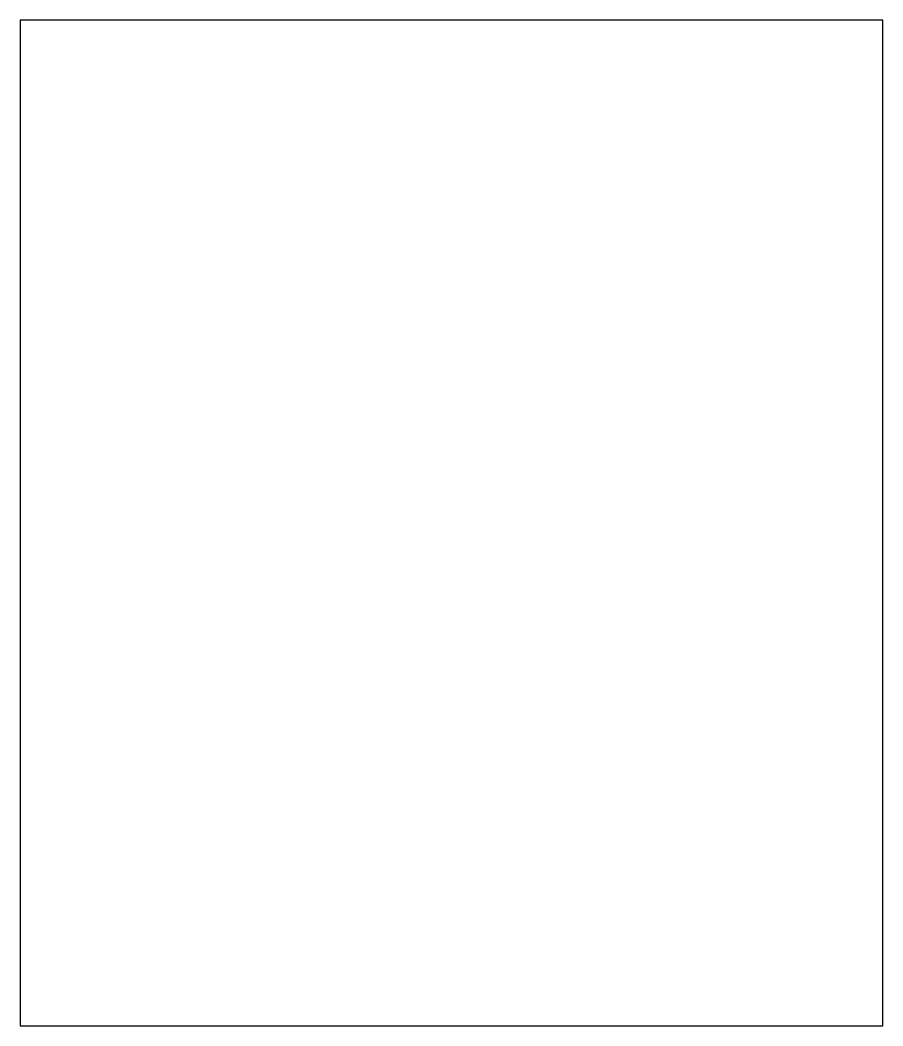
# Model space of a CAD drawing. Header units: millimetres. Extents: x -15 to 15, y -17.5 to 17.5.
import ezdxf

# ---------------------------------------------------------------- set-up
doc = ezdxf.new("R2010")
doc.units = ezdxf.units.MM

msp = doc.modelspace()

# ---------------------------------------------------------------- linework, layer by layer
for p, q in [((15, 17.5), (-15, 17.5)), ((-15, 17.5), (-15, -17.5)), ((15, -17.5), (15, 17.5)), ((-15, -17.5), (15, -17.5))]:
    msp.add_line(p, q)

doc.saveas('drawing.dxf')
